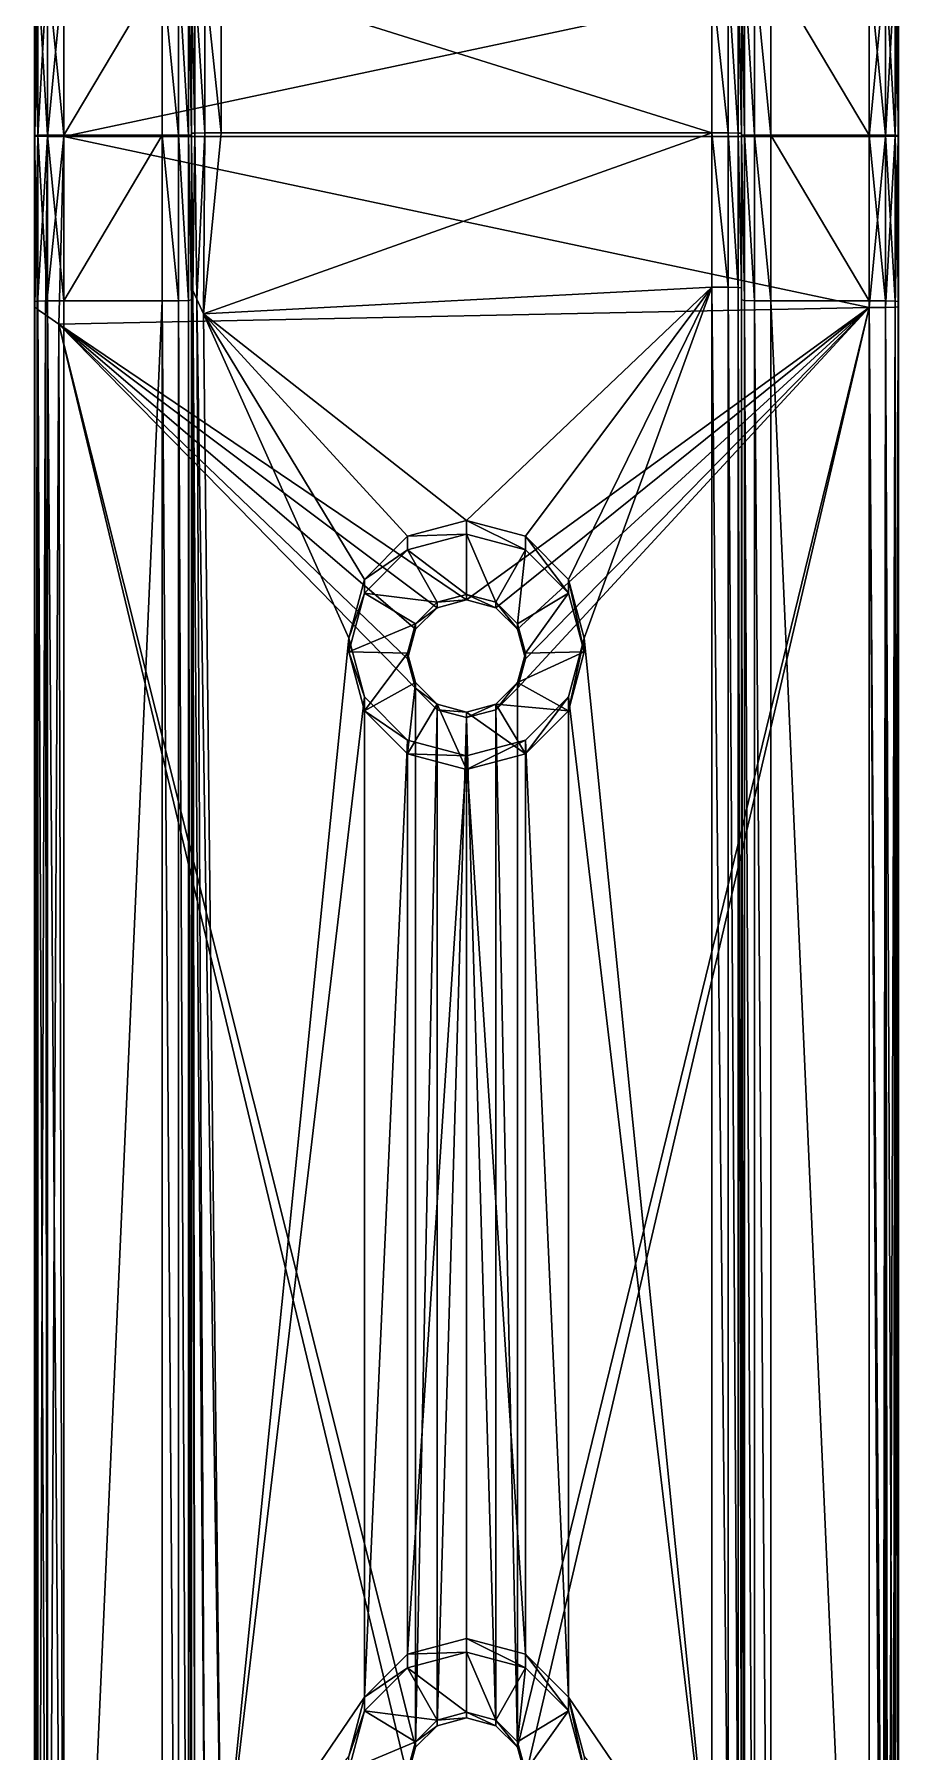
# Model space of a CAD drawing. Header units: metres. Extents: x -565 to 31, y 366 to 1032.
# Drawn here: x -13.2 to 30.9, y 417.2 to 504.7 of the extents above; entities that cross this region are included whole.
import ezdxf

# ---------------------------------------------------------------- set-up
doc = ezdxf.new("R2010")
doc.units = ezdxf.units.M

msp = doc.modelspace()

# ---------------------------------------------------------------- linework, layer by layer
for points in [[(-13.15, 508.163, 381.205), (-13.168, 508, 374.207), (-13.168, 499.522, 374.281)], [(-13.15, 499.481, 381.28), (-13.15, 508.163, 381.205), (-13.168, 499.522, 374.281)], [(-12.996, 499.526, 373.447), (-13.168, 499.522, 374.281), (-13.168, 508, 374.207)], [(-13.168, 508, 374.207), (-12.996, 507.981, 373.374), (-12.996, 499.526, 373.447)], [(-12.988, 508.182, 382.038), (-13.15, 508.163, 381.205), (-13.15, 499.481, 381.28)], [(-13.15, 499.481, 381.28), (-12.988, 499.476, 382.114), (-12.988, 508.182, 382.038)], [(-12.493, 499.529, 372.947), (-12.996, 499.526, 373.447), (-12.996, 507.981, 373.374)], [(-12.996, 507.981, 373.374), (-12.493, 507.969, 372.874), (-12.493, 499.529, 372.947)], [(-12.491, 508.193, 382.538), (-12.988, 508.182, 382.038), (-12.988, 499.476, 382.114)], [(-12.988, 499.476, 382.114), (-12.491, 499.473, 382.614), (-12.491, 508.193, 382.538)], [(-11.659, 499.53, 372.781), (-12.493, 499.529, 372.947), (-12.493, 507.969, 372.874)], [(-12.493, 507.969, 372.874), (-11.659, 507.965, 372.707), (-11.659, 499.53, 372.781)], [(-11.659, 508.197, 382.704), (-12.491, 508.193, 382.538), (-12.491, 499.473, 382.614)], [(-12.491, 499.473, 382.614), (-11.659, 499.472, 382.781), (-11.659, 508.197, 382.704)], [(-11.659, 499.472, 382.781), (29.342, 499.472, 382.781), (29.342, 508.197, 382.704)], [(-11.659, 508.197, 382.704), (-11.659, 499.472, 382.781), (29.342, 508.197, 382.704)], [(-11.659, 499.53, 372.781), (-11.659, 507.965, 372.707), (-6.659, 507.965, 372.707)], [(-11.659, 499.53, 372.781), (-6.659, 507.965, 372.707), (-6.659, 499.53, 372.781)], [(-6.659, 507.965, 372.707), (-5.825, 507.961, 372.54), (-5.825, 499.531, 372.614)], [(-5.825, 499.531, 372.614), (-6.659, 499.53, 372.781), (-6.659, 507.965, 372.707)], [(-5.825, 507.961, 372.54), (-5.325, 507.949, 372.04), (-5.325, 499.534, 372.114)], [(-5.325, 499.534, 372.114), (-5.825, 499.531, 372.614), (-5.825, 507.961, 372.54)], [(-5.325, 507.949, 372.04), (-5.159, 507.93, 371.207), (-5.159, 499.539, 371.281)], [(-5.159, 499.539, 371.281), (-5.325, 499.534, 372.114), (-5.325, 507.949, 372.04)], [(22.841, 507.93, 371.207), (23.008, 507.949, 372.04), (23.008, 499.534, 372.114)], [(22.841, 507.93, 371.207), (22.841, 499.539, 371.281), (22.841, 499.638, 354.281)], [(22.841, 507.93, 371.207), (22.841, 499.638, 354.281), (22.841, 507.536, 354.212)], [(23.008, 499.534, 372.114), (22.841, 499.539, 371.281), (22.841, 507.93, 371.207)], [(23.008, 507.949, 372.04), (23.508, 507.961, 372.54), (23.508, 499.531, 372.614)], [(23.508, 499.531, 372.614), (23.008, 499.534, 372.114), (23.008, 507.949, 372.04)], [(23.508, 507.961, 372.54), (24.341, 507.965, 372.707), (24.341, 499.53, 372.781)], [(24.341, 499.53, 372.781), (23.508, 499.531, 372.614), (23.508, 507.961, 372.54)], [(29.342, 499.53, 372.781), (24.341, 499.53, 372.781), (24.341, 507.965, 372.707)], [(29.342, 507.965, 372.707), (29.342, 499.53, 372.781), (24.341, 507.965, 372.707)], [(30.174, 508.193, 382.538), (29.342, 508.197, 382.704), (29.342, 499.472, 382.781)], [(29.342, 499.472, 382.781), (30.174, 499.473, 382.614), (30.174, 508.193, 382.538)], [(29.342, 507.965, 372.707), (30.176, 507.969, 372.874), (30.176, 499.529, 372.947)], [(30.176, 499.529, 372.947), (29.342, 499.53, 372.781), (29.342, 507.965, 372.707)], [(30.671, 508.182, 382.038), (30.174, 508.193, 382.538), (30.174, 499.473, 382.614)], [(30.174, 499.473, 382.614), (30.671, 499.476, 382.114), (30.671, 508.182, 382.038)], [(30.176, 507.969, 372.874), (30.679, 507.981, 373.374), (30.679, 499.526, 373.447)], [(30.679, 499.526, 373.447), (30.176, 499.529, 372.947), (30.176, 507.969, 372.874)], [(30.832, 508.163, 381.205), (30.671, 508.182, 382.038), (30.671, 499.476, 382.114)], [(30.671, 499.476, 382.114), (30.832, 499.481, 381.28), (30.832, 508.163, 381.205)], [(30.679, 507.981, 373.374), (30.851, 508, 374.207), (30.851, 499.522, 374.281)], [(30.851, 499.522, 374.281), (30.679, 499.526, 373.447), (30.679, 507.981, 373.374)], [(30.851, 499.522, 374.281), (30.851, 508, 374.207), (30.832, 508.163, 381.205)], [(30.851, 499.522, 374.281), (30.832, 508.163, 381.205), (30.832, 499.481, 381.28)], [(-5.159, 507.536, 354.212), (-4.992, 507.516, 353.379), (-4.992, 499.643, 353.448)], [(-4.992, 499.643, 353.448), (-5.159, 499.638, 354.281), (-5.159, 507.536, 354.212)], [(-4.992, 507.516, 353.379), (-4.492, 507.504, 352.879), (-4.492, 499.646, 352.948)], [(-4.492, 499.646, 352.948), (-4.992, 499.643, 353.448), (-4.992, 507.516, 353.379)], [(-4.492, 507.504, 352.879), (-3.659, 507.501, 352.712), (-3.659, 499.647, 352.781)], [(-3.659, 499.647, 352.781), (-4.492, 499.646, 352.948), (-4.492, 507.504, 352.879)], [(21.341, 499.647, 352.781), (-3.659, 499.647, 352.781), (-3.659, 507.501, 352.712)], [(21.341, 507.501, 352.712), (21.341, 499.647, 352.781), (-3.659, 507.501, 352.712)], [(21.341, 507.501, 352.712), (22.175, 507.504, 352.879), (22.175, 499.646, 352.948)], [(22.175, 499.646, 352.948), (21.341, 499.647, 352.781), (21.341, 507.501, 352.712)], [(22.175, 507.504, 352.879), (22.675, 507.516, 353.379), (22.675, 499.643, 353.448)], [(22.675, 499.643, 353.448), (22.175, 499.646, 352.948), (22.175, 507.504, 352.879)], [(22.675, 507.516, 353.379), (22.841, 507.536, 354.212), (22.841, 499.638, 354.281)], [(22.841, 499.638, 354.281), (22.675, 499.643, 353.448), (22.675, 507.516, 353.379)], [(-13.168, 499.522, 374.281), (-12.996, 499.526, 373.447), (-12.996, 491.078, 373.275)], [(-13.15, 490.789, 381.103), (-13.15, 499.481, 381.28), (-13.168, 499.522, 374.281)], [(-13.15, 490.789, 381.103), (-13.168, 499.522, 374.281), (-13.168, 491.055, 374.108)], [(-12.996, 491.078, 373.275), (-13.168, 491.055, 374.108), (-13.168, 499.522, 374.281)], [(-12.988, 499.476, 382.114), (-13.15, 499.481, 381.28), (-13.15, 490.789, 381.103)], [(-13.15, 490.789, 381.103), (-13.017, 490.672, 381.933), (-12.988, 499.476, 382.114)], [(-12.491, 499.473, 382.614), (-12.988, 499.476, 382.114), (-13.017, 490.672, 381.933)], [(-13.017, 490.672, 381.933), (-12.606, 490.378, 382.423), (-12.491, 499.473, 382.614)], [(-12.996, 499.526, 373.447), (-12.493, 499.529, 372.947), (-12.493, 491.091, 372.776)], [(-12.493, 491.091, 372.776), (-12.996, 491.078, 373.275), (-12.996, 499.526, 373.447)], [(-11.659, 499.472, 382.781), (-12.491, 499.473, 382.614), (-12.606, 490.378, 382.423)], [(-12.606, 490.378, 382.423), (-11.917, 489.907, 382.573), (-11.659, 499.472, 382.781)], [(-12.493, 499.529, 372.947), (-11.659, 499.53, 372.781), (-11.659, 491.096, 372.609)], [(-11.659, 491.096, 372.609), (-12.493, 491.091, 372.776), (-12.493, 499.529, 372.947)], [(-11.659, 499.472, 382.781), (-11.917, 489.907, 382.573), (29.342, 490.747, 382.603)], [(-11.659, 491.096, 372.609), (-11.659, 499.53, 372.781), (-6.659, 499.53, 372.781)], [(-11.659, 491.096, 372.609), (-6.659, 499.53, 372.781), (-6.659, 491.096, 372.609)], [(-11.659, 499.472, 382.781), (29.342, 490.747, 382.603), (29.342, 499.472, 382.781)], [(-6.659, 499.53, 372.781), (-5.825, 499.531, 372.614), (-5.825, 491.101, 372.442)], [(-5.825, 491.101, 372.442), (-6.659, 491.096, 372.609), (-6.659, 499.53, 372.781)], [(-5.825, 499.531, 372.614), (-5.325, 499.534, 372.114), (-5.325, 491.115, 371.943)], [(-5.325, 491.115, 371.943), (-5.825, 491.101, 372.442), (-5.825, 499.531, 372.614)], [(-5.325, 499.534, 372.114), (-5.159, 499.539, 371.281), (-5.159, 491.138, 371.109)], [(-5.159, 491.138, 371.109), (-5.325, 491.115, 371.943), (-5.325, 499.534, 372.114)], [(-5.159, 499.638, 354.281), (-4.992, 499.643, 353.448), (-5.091, 491.624, 353.282)], [(-5.091, 491.624, 353.282), (-5.159, 491.753, 354.121), (-5.159, 499.638, 354.281)], [(-4.887, 491.182, 352.767), (-5.091, 491.624, 353.282), (-4.992, 499.643, 353.448)], [(-4.992, 499.643, 353.448), (-4.492, 499.646, 352.948), (-4.887, 491.182, 352.767)], [(-4.547, 490.426, 352.573), (-4.887, 491.182, 352.767), (-4.492, 499.646, 352.948)], [(21.341, 499.647, 352.781), (21.341, 491.795, 352.621), (-4.547, 490.426, 352.573)], [(21.341, 499.647, 352.781), (-4.547, 490.426, 352.573), (-3.659, 499.647, 352.781)], [(-4.492, 499.646, 352.948), (-3.659, 499.647, 352.781), (-4.547, 490.426, 352.573)], [(21.341, 499.647, 352.781), (22.175, 499.646, 352.948), (22.175, 491.79, 352.788)], [(22.175, 491.79, 352.788), (21.341, 491.795, 352.621), (21.341, 499.647, 352.781)], [(22.175, 499.646, 352.948), (22.675, 499.643, 353.448), (22.675, 491.776, 353.288)], [(22.675, 491.776, 353.288), (22.175, 491.79, 352.788), (22.175, 499.646, 352.948)], [(22.675, 499.643, 353.448), (22.841, 499.638, 354.281), (22.841, 491.753, 354.121)], [(22.841, 491.753, 354.121), (22.675, 491.776, 353.288), (22.675, 499.643, 353.448)], [(22.841, 491.138, 371.109), (22.841, 491.753, 354.121), (22.841, 499.638, 354.281)], [(22.841, 499.539, 371.281), (22.841, 491.138, 371.109), (22.841, 499.638, 354.281)], [(23.008, 491.115, 371.943), (22.841, 491.138, 371.109), (22.841, 499.539, 371.281)], [(22.841, 499.539, 371.281), (23.008, 499.534, 372.114), (23.008, 491.115, 371.943)], [(23.508, 491.101, 372.442), (23.008, 491.115, 371.943), (23.008, 499.534, 372.114)], [(23.008, 499.534, 372.114), (23.508, 499.531, 372.614), (23.508, 491.101, 372.442)], [(24.341, 491.096, 372.609), (23.508, 491.101, 372.442), (23.508, 499.531, 372.614)], [(23.508, 499.531, 372.614), (24.341, 499.53, 372.781), (24.341, 491.096, 372.609)], [(29.342, 491.096, 372.609), (24.341, 491.096, 372.609), (24.341, 499.53, 372.781)], [(29.342, 499.53, 372.781), (29.342, 491.096, 372.609), (24.341, 499.53, 372.781)], [(30.176, 491.091, 372.776), (29.342, 491.096, 372.609), (29.342, 499.53, 372.781)], [(29.342, 499.53, 372.781), (30.176, 499.529, 372.947), (30.176, 491.091, 372.776)], [(29.342, 490.747, 382.603), (30.174, 490.752, 382.436), (30.174, 499.473, 382.614)], [(30.174, 499.473, 382.614), (29.342, 499.472, 382.781), (29.342, 490.747, 382.603)], [(30.174, 490.752, 382.436), (30.671, 490.766, 381.936), (30.671, 499.476, 382.114)], [(30.671, 499.476, 382.114), (30.174, 499.473, 382.614), (30.174, 490.752, 382.436)], [(30.679, 491.078, 373.275), (30.176, 491.091, 372.776), (30.176, 499.529, 372.947)], [(30.176, 499.529, 372.947), (30.679, 499.526, 373.447), (30.679, 491.078, 373.275)], [(30.671, 490.766, 381.936), (30.832, 490.789, 381.103), (30.832, 499.481, 381.28)], [(30.832, 499.481, 381.28), (30.671, 499.476, 382.114), (30.671, 490.766, 381.936)], [(30.851, 491.055, 374.108), (30.679, 491.078, 373.275), (30.679, 499.526, 373.447)], [(30.679, 499.526, 373.447), (30.851, 499.522, 374.281), (30.851, 491.055, 374.108)], [(30.851, 499.522, 374.281), (30.832, 499.481, 381.28), (30.832, 490.789, 381.103)], [(30.851, 491.055, 374.108), (30.851, 499.522, 374.281), (30.832, 490.789, 381.103)], [(21.341, 491.795, 352.621), (8.841, 479.9, 352.206), (-4.547, 490.426, 352.573)], [(21.341, 491.795, 352.621), (11.841, 479.097, 352.178), (8.841, 479.9, 352.206)], [(21.341, 491.795, 352.621), (14.036, 476.901, 352.101), (11.841, 479.097, 352.178)], [(21.341, 491.795, 352.621), (14.841, 473.903, 351.996), (14.036, 476.901, 352.101)], [(21.341, 491.795, 352.621), (21.341, 409.213, 349.737), (14.841, 473.903, 351.996)], [(21.341, 491.795, 352.621), (22.175, 491.79, 352.788), (22.175, 409.187, 349.903)], [(22.175, 409.187, 349.903), (21.341, 409.213, 349.737), (21.341, 491.795, 352.621)], [(-13.168, 491.055, 374.108), (-12.996, 491.078, 373.275), (-12.995, 378.191, 369.113)], [(-13.149, 378.16, 377.17), (-13.15, 490.789, 381.103), (-13.168, 491.055, 374.108)], [(-13.149, 378.16, 377.17), (-13.168, 491.055, 374.108), (-13.165, 378.099, 369.668)], [(-12.995, 378.191, 369.113), (-13.165, 378.099, 369.668), (-13.168, 491.055, 374.108)], [(-12.996, 491.078, 373.275), (-12.493, 491.091, 372.776), (-12.493, 378.245, 368.78)], [(-12.493, 378.245, 368.78), (-12.995, 378.191, 369.113), (-12.996, 491.078, 373.275)], [(-12.493, 491.091, 372.776), (-11.659, 491.096, 372.609), (-11.659, 378.263, 368.669)], [(-11.659, 378.263, 368.669), (-12.493, 378.245, 368.78), (-12.493, 491.091, 372.776)], [(-11.659, 378.263, 368.669), (-11.659, 491.096, 372.609), (-6.659, 491.096, 372.609)], [(-6.659, 378.263, 368.669), (-11.659, 378.263, 368.669), (-6.659, 491.096, 372.609)], [(-6.659, 491.096, 372.609), (-5.825, 491.101, 372.442), (-5.825, 378.282, 368.558)], [(-5.825, 378.282, 368.558), (-6.659, 378.263, 368.669), (-6.659, 491.096, 372.609)], [(-5.825, 491.101, 372.442), (-5.325, 491.115, 371.943), (-5.325, 378.337, 368.224)], [(-5.325, 378.337, 368.224), (-5.825, 378.282, 368.558), (-5.825, 491.101, 372.442)], [(-5.325, 491.115, 371.943), (-5.159, 491.138, 371.109), (-5.159, 378.428, 367.669)], [(-5.159, 378.428, 367.669), (-5.325, 378.337, 368.224), (-5.325, 491.115, 371.943)], [(-5.159, 491.753, 354.121), (-5.091, 491.624, 353.282), (-4.992, 409.106, 350.401)], [(-4.992, 409.106, 350.401), (-5.159, 408.97, 351.23), (-5.159, 491.753, 354.121)], [(-5.091, 491.624, 353.282), (-4.887, 491.182, 352.767), (-4.492, 409.187, 349.903)], [(-4.492, 409.187, 349.903), (-4.992, 409.106, 350.401), (-5.091, 491.624, 353.282)], [(-4.887, 491.182, 352.767), (-4.547, 490.426, 352.573), (-3.659, 409.213, 349.737)], [(-3.659, 409.213, 349.737), (-4.492, 409.187, 349.903), (-4.887, 491.182, 352.767)], [(22.175, 491.79, 352.788), (22.675, 491.776, 353.288), (22.675, 409.106, 350.401)], [(22.675, 409.106, 350.401), (22.175, 409.187, 349.903), (22.175, 491.79, 352.788)], [(22.675, 491.776, 353.288), (22.841, 491.753, 354.121), (22.841, 408.97, 351.23)], [(22.841, 408.97, 351.23), (22.675, 409.106, 350.401), (22.675, 491.776, 353.288)], [(22.841, 491.138, 371.109), (22.841, 408.97, 351.23), (22.841, 491.753, 354.121)], [(22.841, 491.138, 371.109), (22.841, 378.428, 367.669), (22.841, 401.171, 359.91)], [(22.841, 491.138, 371.109), (22.841, 401.171, 359.91), (22.841, 403.77, 358.566)], [(22.841, 491.138, 371.109), (22.841, 403.77, 358.566), (22.841, 405.522, 356.222)], [(22.841, 491.138, 371.109), (22.841, 405.522, 356.222), (22.841, 408.97, 351.23)], [(23.008, 378.337, 368.224), (22.841, 378.428, 367.669), (22.841, 491.138, 371.109)], [(22.841, 491.138, 371.109), (23.008, 491.115, 371.943), (23.008, 378.337, 368.224)], [(23.508, 378.282, 368.558), (23.008, 378.337, 368.224), (23.008, 491.115, 371.943)], [(23.008, 491.115, 371.943), (23.508, 491.101, 372.442), (23.508, 378.282, 368.558)], [(24.341, 378.263, 368.669), (23.508, 378.282, 368.558), (23.508, 491.101, 372.442)], [(23.508, 491.101, 372.442), (24.341, 491.096, 372.609), (24.341, 378.263, 368.669)], [(29.342, 378.263, 368.669), (24.341, 378.263, 368.669), (24.341, 491.096, 372.609)], [(29.342, 491.096, 372.609), (29.342, 378.263, 368.669), (24.341, 491.096, 372.609)], [(30.176, 378.245, 368.78), (29.342, 378.263, 368.669), (29.342, 491.096, 372.609)], [(29.342, 491.096, 372.609), (30.176, 491.091, 372.776), (30.176, 378.245, 368.78)], [(30.678, 378.191, 369.113), (30.176, 378.245, 368.78), (30.176, 491.091, 372.776)], [(30.176, 491.091, 372.776), (30.679, 491.078, 373.275), (30.678, 378.191, 369.113)], [(30.848, 378.099, 369.668), (30.678, 378.191, 369.113), (30.679, 491.078, 373.275)], [(30.679, 491.078, 373.275), (30.851, 491.055, 374.108), (30.848, 378.099, 369.668)], [(30.851, 491.055, 374.108), (30.832, 490.789, 381.103), (30.832, 378.16, 377.17)], [(30.848, 378.099, 369.668), (30.851, 491.055, 374.108), (30.832, 378.16, 377.17)], [(-13.017, 490.672, 381.933), (-13.15, 490.789, 381.103), (-13.149, 378.16, 377.17)], [(-13.149, 378.16, 377.17), (-12.988, 378.024, 377.999), (-13.017, 490.672, 381.933)], [(-12.606, 490.378, 382.423), (-13.017, 490.672, 381.933), (-12.988, 378.024, 377.999)], [(-12.988, 378.024, 377.999), (-12.491, 377.942, 378.497), (-12.606, 490.378, 382.423)], [(-11.917, 489.907, 382.573), (-12.606, 490.378, 382.423), (-12.491, 377.942, 378.497)], [(-11.917, 489.907, 382.573), (8.841, 475.855, 382.083), (29.342, 490.747, 382.603)], [(-3.659, 409.213, 349.737), (-4.547, 490.426, 352.573), (2.841, 473.903, 351.996)], [(3.645, 476.901, 352.101), (2.841, 473.903, 351.996), (-4.547, 490.426, 352.573)], [(5.842, 479.097, 352.178), (3.645, 476.901, 352.101), (-4.547, 490.426, 352.573)], [(8.841, 479.9, 352.206), (5.842, 479.097, 352.178), (-4.547, 490.426, 352.573)], [(8.841, 475.855, 382.083), (10.341, 475.454, 382.069), (29.342, 490.747, 382.603)], [(10.341, 475.454, 382.069), (11.439, 474.356, 382.03), (29.342, 490.747, 382.603)], [(11.439, 417.391, 380.041), (11.841, 415.892, 379.989), (29.342, 490.747, 382.603)], [(11.439, 471.358, 381.926), (11.439, 417.391, 380.041), (29.342, 490.747, 382.603)], [(11.841, 472.857, 381.978), (11.439, 471.358, 381.926), (29.342, 490.747, 382.603)], [(11.439, 474.356, 382.03), (11.841, 472.857, 381.978), (29.342, 490.747, 382.603)], [(11.841, 415.892, 379.989), (30.043, 379.184, 378.707), (29.342, 490.747, 382.603)], [(30.174, 490.752, 382.436), (29.342, 490.747, 382.603), (30.043, 379.184, 378.707)], [(30.043, 379.184, 378.707), (30.306, 378.842, 378.195), (30.174, 490.752, 382.436)], [(30.671, 490.766, 381.936), (30.174, 490.752, 382.436), (30.306, 378.842, 378.195)], [(30.306, 378.842, 378.195), (30.569, 378.501, 377.683), (30.671, 490.766, 381.936)], [(30.569, 378.501, 377.683), (30.832, 378.16, 377.17), (30.832, 490.789, 381.103)], [(30.832, 490.789, 381.103), (30.671, 490.766, 381.936), (30.569, 378.501, 377.683)], [(-12.491, 377.942, 378.497), (-11.659, 377.915, 378.663), (-11.917, 489.907, 382.573)], [(7.341, 475.454, 382.069), (8.841, 475.855, 382.083), (-11.917, 489.907, 382.573)], [(6.242, 474.356, 382.03), (7.341, 475.454, 382.069), (-11.917, 489.907, 382.573)], [(5.842, 472.857, 381.978), (6.242, 474.356, 382.03), (-11.917, 489.907, 382.573)], [(6.242, 471.358, 381.926), (5.842, 472.857, 381.978), (-11.917, 489.907, 382.573)], [(-11.917, 489.907, 382.573), (-11.659, 377.915, 378.663), (5.842, 415.892, 379.989)], [(-11.917, 489.907, 382.573), (5.842, 415.892, 379.989), (6.242, 417.391, 380.041)], [(6.242, 471.358, 381.926), (-11.917, 489.907, 382.573), (6.242, 417.391, 380.041)], [(5.842, 479.097, 352.178), (8.841, 479.9, 352.206), (8.841, 479.202, 372.194)], [(11.841, 478.399, 372.165), (8.841, 479.202, 372.194), (8.841, 479.9, 352.206)], [(8.841, 479.9, 352.206), (11.841, 479.097, 352.178), (11.841, 478.399, 372.165)], [(3.645, 476.901, 352.101), (5.842, 479.097, 352.178), (5.842, 478.399, 372.165)], [(8.841, 479.202, 372.194), (5.842, 478.399, 372.165), (5.842, 479.097, 352.178)], [(5.842, 478.399, 372.165), (8.841, 479.202, 372.194), (8.841, 476.134, 374.088)], [(10.341, 475.733, 374.074), (8.841, 476.134, 374.088), (8.841, 479.202, 372.194)], [(8.841, 479.202, 372.194), (11.841, 478.399, 372.165), (10.341, 475.733, 374.074)], [(11.841, 479.097, 352.178), (14.036, 476.901, 352.101), (14.036, 476.203, 372.089)], [(14.036, 476.203, 372.089), (11.841, 478.399, 372.165), (11.841, 479.097, 352.178)], [(5.842, 478.399, 372.165), (3.645, 476.203, 372.089), (3.645, 476.901, 352.101)], [(3.645, 476.203, 372.089), (5.842, 478.399, 372.165), (7.341, 475.733, 374.074)], [(8.841, 476.134, 374.088), (7.341, 475.733, 374.074), (5.842, 478.399, 372.165)], [(11.439, 474.635, 374.035), (10.341, 475.733, 374.074), (11.841, 478.399, 372.165)], [(11.841, 478.399, 372.165), (14.036, 476.203, 372.089), (11.439, 474.635, 374.035)], [(2.841, 473.903, 351.996), (3.645, 476.901, 352.101), (3.645, 476.203, 372.089)], [(3.645, 476.203, 372.089), (2.841, 473.206, 371.984), (2.841, 473.903, 351.996)], [(2.841, 473.206, 371.984), (3.645, 476.203, 372.089), (6.242, 474.635, 374.035)], [(7.341, 475.733, 374.074), (6.242, 474.635, 374.035), (3.645, 476.203, 372.089)], [(7.341, 475.733, 374.074), (8.841, 476.134, 374.088), (8.841, 475.855, 382.083)], [(10.341, 475.454, 382.069), (8.841, 475.855, 382.083), (8.841, 476.134, 374.088)], [(8.841, 476.134, 374.088), (10.341, 475.733, 374.074), (10.341, 475.454, 382.069)], [(11.841, 473.136, 373.983), (11.439, 474.635, 374.035), (14.036, 476.203, 372.089)], [(14.036, 476.203, 372.089), (14.841, 473.206, 371.984), (11.841, 473.136, 373.983)], [(14.841, 473.206, 371.984), (14.036, 476.203, 372.089), (14.036, 476.901, 352.101)], [(14.036, 476.901, 352.101), (14.841, 473.903, 351.996), (14.841, 473.206, 371.984)], [(6.242, 474.635, 374.035), (7.341, 475.733, 374.074), (7.341, 475.454, 382.069)], [(7.341, 475.454, 382.069), (6.242, 474.356, 382.03), (6.242, 474.635, 374.035)], [(8.841, 475.855, 382.083), (7.341, 475.454, 382.069), (7.341, 475.733, 374.074)], [(10.341, 475.733, 374.074), (11.439, 474.635, 374.035), (11.439, 474.356, 382.03)], [(11.439, 474.356, 382.03), (10.341, 475.454, 382.069), (10.341, 475.733, 374.074)], [(6.242, 474.635, 374.035), (5.842, 473.136, 373.983), (2.841, 473.206, 371.984)], [(5.842, 473.136, 373.983), (6.242, 474.635, 374.035), (6.242, 474.356, 382.03)], [(6.242, 474.356, 382.03), (5.842, 472.857, 381.978), (5.842, 473.136, 373.983)], [(11.841, 472.857, 381.978), (11.439, 474.356, 382.03), (11.439, 474.635, 374.035)], [(11.439, 474.635, 374.035), (11.841, 473.136, 373.983), (11.841, 472.857, 381.978)], [(-3.659, 409.213, 349.737), (2.841, 473.903, 351.996), (3.645, 470.906, 351.892)], [(3.645, 470.906, 351.892), (2.841, 473.903, 351.996), (2.841, 473.206, 371.984)], [(14.841, 473.903, 351.996), (14.036, 470.906, 351.892), (14.036, 470.208, 371.879)], [(14.036, 470.208, 371.879), (14.841, 473.206, 371.984), (14.841, 473.903, 351.996)], [(21.341, 409.213, 349.737), (14.036, 470.906, 351.892), (14.841, 473.903, 351.996)], [(2.841, 473.206, 371.984), (3.645, 470.208, 371.879), (3.645, 470.906, 351.892)], [(3.645, 470.208, 371.879), (2.841, 473.206, 371.984), (5.842, 473.136, 373.983)], [(5.842, 473.136, 373.983), (6.242, 471.637, 373.931), (3.645, 470.208, 371.879)], [(6.242, 471.637, 373.931), (5.842, 473.136, 373.983), (5.842, 472.857, 381.978)], [(5.842, 472.857, 381.978), (6.242, 471.358, 381.926), (6.242, 471.637, 373.931)], [(14.841, 473.206, 371.984), (14.036, 470.208, 371.879), (11.439, 471.637, 373.931)], [(11.439, 471.637, 373.931), (11.841, 473.136, 373.983), (14.841, 473.206, 371.984)], [(11.841, 473.136, 373.983), (11.439, 471.637, 373.931), (11.439, 471.358, 381.926)], [(11.439, 471.358, 381.926), (11.841, 472.857, 381.978), (11.841, 473.136, 373.983)], [(-3.659, 409.213, 349.737), (3.645, 470.906, 351.892), (3.645, 419.936, 350.112)], [(5.842, 468.013, 371.803), (3.645, 470.208, 371.879), (6.242, 471.637, 373.931)], [(5.842, 468.71, 351.815), (3.645, 470.906, 351.892), (3.645, 470.208, 371.879)], [(3.645, 470.906, 351.892), (5.842, 468.71, 351.815), (3.645, 419.936, 350.112)], [(6.242, 471.637, 373.931), (7.341, 470.539, 373.892), (5.842, 468.013, 371.803)], [(7.341, 470.539, 373.892), (6.242, 471.637, 373.931), (6.242, 471.358, 381.926)], [(6.242, 471.358, 381.926), (7.341, 470.26, 381.887), (7.341, 470.539, 373.892)], [(7.341, 470.26, 381.887), (6.242, 471.358, 381.926), (6.242, 417.391, 380.041)], [(10.341, 470.539, 373.892), (11.439, 471.637, 373.931), (14.036, 470.208, 371.879)], [(10.341, 470.26, 381.887), (11.439, 471.358, 381.926), (11.439, 471.637, 373.931)], [(11.439, 471.637, 373.931), (10.341, 470.539, 373.892), (10.341, 470.26, 381.887)], [(11.439, 471.358, 381.926), (10.341, 470.26, 381.887), (11.439, 417.391, 380.041)], [(11.841, 468.013, 371.803), (14.036, 470.208, 371.879), (14.036, 470.906, 351.892)], [(14.036, 470.906, 351.892), (11.841, 468.71, 351.815), (11.841, 468.013, 371.803)], [(14.036, 419.936, 350.112), (11.841, 468.71, 351.815), (14.036, 470.906, 351.892)], [(21.341, 409.213, 349.737), (14.036, 419.936, 350.112), (14.036, 470.906, 351.892)], [(3.645, 470.208, 371.879), (5.842, 468.013, 371.803), (5.842, 468.71, 351.815)], [(8.841, 467.209, 371.775), (5.842, 468.013, 371.803), (7.341, 470.539, 373.892)], [(7.341, 470.26, 381.887), (6.242, 417.391, 380.041), (7.341, 418.487, 380.079)], [(7.341, 470.539, 373.892), (8.841, 470.138, 373.878), (8.841, 467.209, 371.775)], [(8.841, 470.138, 373.878), (7.341, 470.539, 373.892), (7.341, 470.26, 381.887)], [(7.341, 470.26, 381.887), (8.841, 469.858, 381.873), (8.841, 470.138, 373.878)], [(8.841, 469.858, 381.873), (7.341, 470.26, 381.887), (7.341, 418.487, 380.079)], [(8.841, 470.138, 373.878), (10.341, 470.539, 373.892), (11.841, 468.013, 371.803)], [(10.341, 470.539, 373.892), (8.841, 470.138, 373.878), (8.841, 469.858, 381.873)], [(8.841, 469.858, 381.873), (10.341, 470.26, 381.887), (10.341, 470.539, 373.892)], [(10.341, 470.26, 381.887), (8.841, 469.858, 381.873), (10.341, 418.487, 380.079)], [(11.841, 468.013, 371.803), (8.841, 467.209, 371.775), (8.841, 470.138, 373.878)], [(14.036, 470.208, 371.879), (11.841, 468.013, 371.803), (10.341, 470.539, 373.892)], [(10.341, 470.26, 381.887), (10.341, 418.487, 380.079), (11.439, 417.391, 380.041)], [(8.841, 469.858, 381.873), (7.341, 418.487, 380.079), (8.841, 418.89, 380.094)], [(8.841, 469.858, 381.873), (8.841, 418.89, 380.094), (10.341, 418.487, 380.079)], [(5.842, 468.71, 351.815), (5.842, 422.131, 350.188), (3.645, 419.936, 350.112)], [(8.841, 467.908, 351.787), (5.842, 468.71, 351.815), (5.842, 468.013, 371.803)], [(5.842, 468.71, 351.815), (8.841, 467.908, 351.787), (5.842, 422.131, 350.188)], [(11.841, 468.71, 351.815), (8.841, 467.908, 351.787), (8.841, 467.209, 371.775)], [(8.841, 467.209, 371.775), (11.841, 468.013, 371.803), (11.841, 468.71, 351.815)], [(11.841, 422.131, 350.188), (8.841, 467.908, 351.787), (11.841, 468.71, 351.815)], [(14.036, 419.936, 350.112), (11.841, 422.131, 350.188), (11.841, 468.71, 351.815)], [(5.842, 468.013, 371.803), (8.841, 467.209, 371.775), (8.841, 467.908, 351.787)], [(8.841, 422.935, 350.216), (5.842, 422.131, 350.188), (8.841, 467.908, 351.787)], [(11.841, 422.131, 350.188), (8.841, 422.935, 350.216), (8.841, 467.908, 351.787)], [(5.842, 422.131, 350.188), (8.841, 422.935, 350.216), (8.841, 422.237, 370.204)], [(11.841, 421.434, 370.176), (8.841, 422.237, 370.204), (8.841, 422.935, 350.216)], [(8.841, 422.935, 350.216), (11.841, 422.131, 350.188), (11.841, 421.434, 370.176)], [(3.645, 419.936, 350.112), (5.842, 422.131, 350.188), (5.842, 421.434, 370.176)], [(8.841, 422.237, 370.204), (5.842, 421.434, 370.176), (5.842, 422.131, 350.188)], [(5.842, 421.434, 370.176), (8.841, 422.237, 370.204), (8.841, 419.169, 372.098)], [(10.341, 418.767, 372.084), (8.841, 419.169, 372.098), (8.841, 422.237, 370.204)], [(8.841, 422.237, 370.204), (11.841, 421.434, 370.176), (10.341, 418.767, 372.084)], [(11.841, 422.131, 350.188), (14.036, 419.936, 350.112), (14.036, 419.238, 370.1)], [(14.036, 419.238, 370.1), (11.841, 421.434, 370.176), (11.841, 422.131, 350.188)], [(5.842, 421.434, 370.176), (3.645, 419.238, 370.1), (3.645, 419.936, 350.112)], [(3.645, 419.238, 370.1), (5.842, 421.434, 370.176), (7.341, 418.767, 372.084)], [(8.841, 419.169, 372.098), (7.341, 418.767, 372.084), (5.842, 421.434, 370.176)], [(11.439, 417.67, 372.046), (10.341, 418.767, 372.084), (11.841, 421.434, 370.176)], [(11.841, 421.434, 370.176), (14.036, 419.238, 370.1), (11.439, 417.67, 372.046)], [(-3.659, 409.213, 349.737), (3.645, 419.936, 350.112), (2.841, 416.939, 350.007)], [(2.841, 416.939, 350.007), (3.645, 419.936, 350.112), (3.645, 419.238, 370.1)], [(3.645, 419.238, 370.1), (2.841, 416.24, 369.995), (2.841, 416.939, 350.007)], [(2.841, 416.24, 369.995), (3.645, 419.238, 370.1), (6.242, 417.67, 372.046)], [(7.341, 418.767, 372.084), (6.242, 417.67, 372.046), (3.645, 419.238, 370.1)], [(7.341, 418.767, 372.084), (8.841, 419.169, 372.098), (8.841, 418.89, 380.094)], [(10.341, 418.487, 380.079), (8.841, 418.89, 380.094), (8.841, 419.169, 372.098)], [(8.841, 419.169, 372.098), (10.341, 418.767, 372.084), (10.341, 418.487, 380.079)], [(11.841, 416.17, 371.994), (11.439, 417.67, 372.046), (14.036, 419.238, 370.1)], [(14.036, 419.238, 370.1), (14.841, 416.24, 369.995), (11.841, 416.17, 371.994)], [(14.841, 416.24, 369.995), (14.036, 419.238, 370.1), (14.036, 419.936, 350.112)], [(14.036, 419.936, 350.112), (14.841, 416.939, 350.007), (14.841, 416.24, 369.995)], [(21.341, 409.213, 349.737), (14.841, 416.939, 350.007), (14.036, 419.936, 350.112)], [(6.242, 417.67, 372.046), (7.341, 418.767, 372.084), (7.341, 418.487, 380.079)], [(7.341, 418.487, 380.079), (6.242, 417.391, 380.041), (6.242, 417.67, 372.046)], [(8.841, 418.89, 380.094), (7.341, 418.487, 380.079), (7.341, 418.767, 372.084)], [(10.341, 418.767, 372.084), (11.439, 417.67, 372.046), (11.439, 417.391, 380.041)], [(11.439, 417.391, 380.041), (10.341, 418.487, 380.079), (10.341, 418.767, 372.084)], [(6.242, 417.67, 372.046), (5.842, 416.17, 371.994), (2.841, 416.24, 369.995)], [(5.842, 416.17, 371.994), (6.242, 417.67, 372.046), (6.242, 417.391, 380.041)], [(11.841, 415.892, 379.989), (11.439, 417.391, 380.041), (11.439, 417.67, 372.046)], [(11.439, 417.67, 372.046), (11.841, 416.17, 371.994), (11.841, 415.892, 379.989)], [(6.242, 417.391, 380.041), (5.842, 415.892, 379.989), (5.842, 416.17, 371.994)]]:
    msp.add_3dface(points)

doc.saveas('drawing.dxf')
